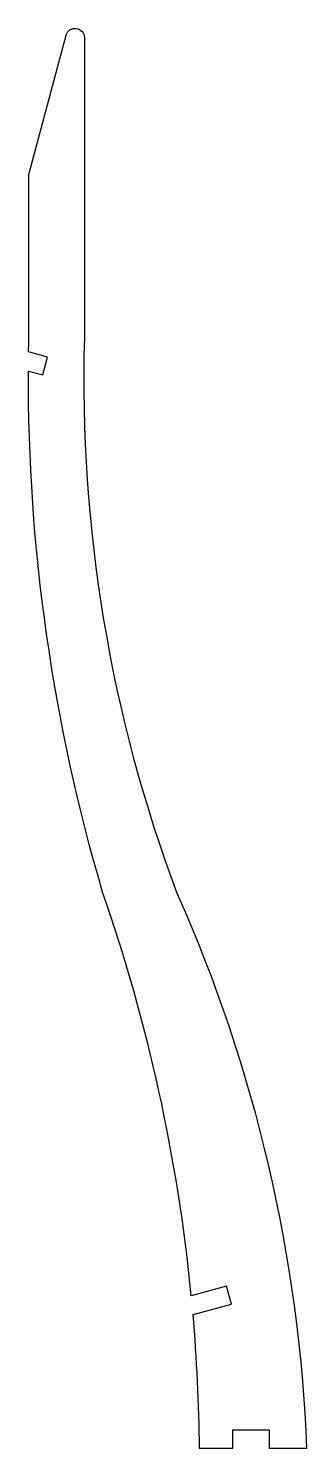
# Model space of a CAD drawing. Header units: centimetres. Extents: x 19 to 34, y 0 to 76.7.
import ezdxf

# ---------------------------------------------------------------- set-up
doc = ezdxf.new("R2010")
doc.units = ezdxf.units.CM
doc.layers.get('0').update_dxf_attribs({"linetype": 'CONTINUOUS'})

msp = doc.modelspace()

# ---------------------------------------------------------------- linework, layer by layer
msp.add_lwpolyline([(19.024, 58.194), (19.795, 57.987), (20.054, 58.953), (19.033, 59.227, -0.001964), (19.047, 60), (19.047, 68.804), (21.064, 76.332, -0.876976), (22.047, 76.202), (22.047, 60, 0.097323), (27.047, 30, -0.094883), (34.047, 0), (32.047, 0), (32.047, 1), (30.047, 1), (30.047, 0), (28.262, 0, 0.019275), (27.914, 7.244), (29.988, 7.8), (29.729, 8.766), (27.82, 8.255, 0.05951), (23.03, 30.055, -0.072553)], format="xyb", close=True)

doc.saveas('drawing.dxf')
